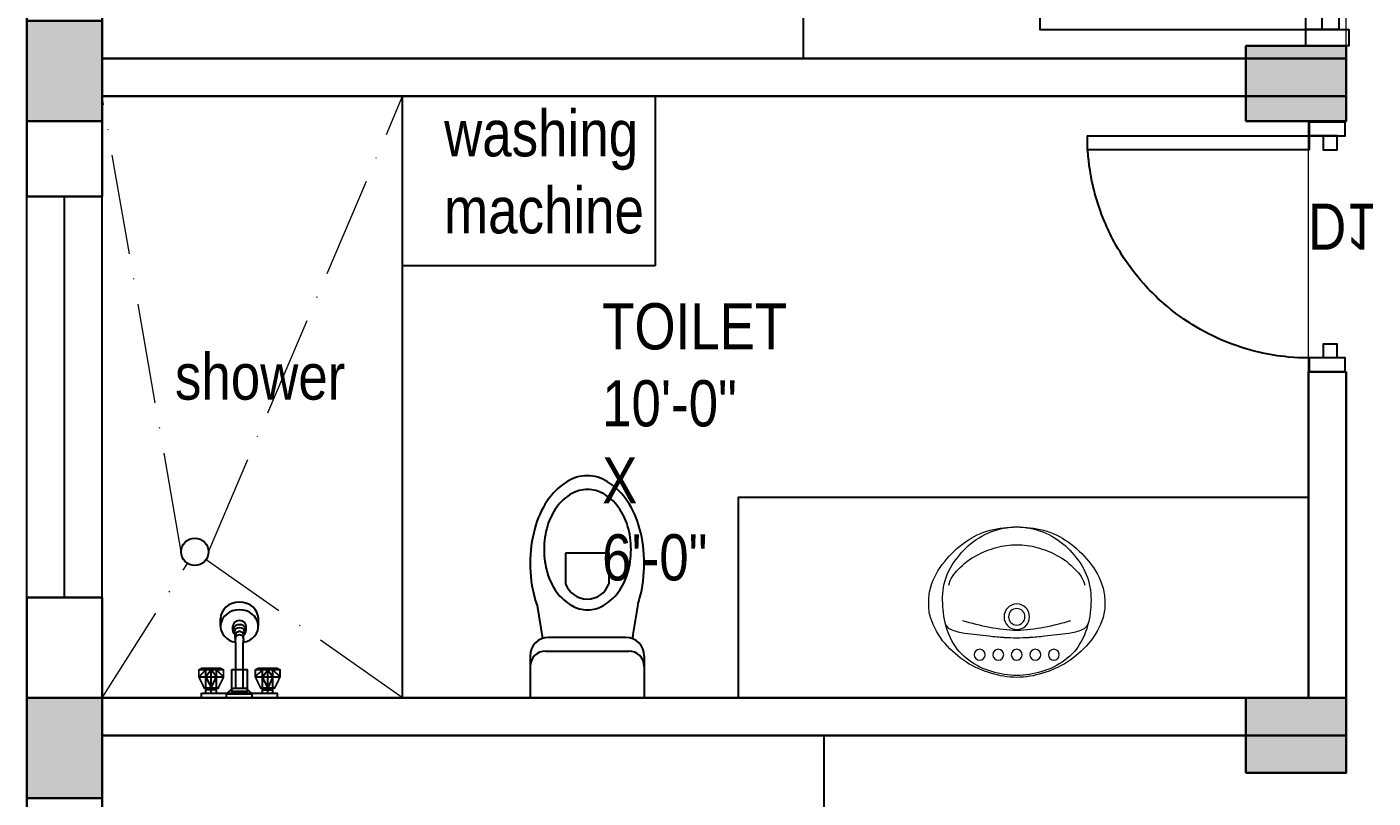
# Model space of a CAD drawing. Extents: x -454308 to 890911, y -14103 to 1343694.
# Drawn here: x 200667.8 to 200829, y 655643.3 to 655735.5 of the extents above; entities that cross this region are included whole.
import ezdxf

# ---------------------------------------------------------------- set-up
doc = ezdxf.new("R2010")
doc.units = 0
doc.header["$MEASUREMENT"] = 0
doc.linetypes.add('ACAD_ISO10W100', pattern=[18, 12, -3, 0, -3])
for name, color, linetype in [('A-Door', 144, 'Continuous'), ('cup', 126, 'Continuous'), ('ELE', 7, 'Continuous'), ('FUR', 250, 'Continuous'), ('FURNITURE', 250, 'Continuous'), ('WIN', 4, 'Continuous')]:
    doc.layers.add(name, color=color, linetype=linetype)
for name, color, linetype, lineweight in [('A-Wall', 7, 'Continuous', 30), ('AR-FUR', 11, 'Continuous', 9), ('col', 232, 'Continuous', 30), ('Hatch Gris Claro', 9, 'Continuous', 9), ('P-SANIT', 53, 'Continuous', 9), ('sill', 32, 'Continuous', 25), ('TILE', 252, 'Continuous', 0), ('TXT', 42, 'Continuous', 25)]:
    doc.layers.add(name, color=color, linetype=linetype, lineweight=lineweight)
doc.styles.get("Standard").update_dxf_attribs({"font": 'stylu.ttf', "height": 7})

# ---------------------------------------------------------------- blocks, each defined once
blk = doc.blocks.new('qwewerer')
at = {"layer": 'ELE', "color": 30}
for p, q in [((5777.864729340382, -153.8251510617486), (5777.864729340382, -153.9319056173227)), ((5778.01381470102, -153.8251510617486), (5778.01381470102, -153.9319056173227)), ((5778.07238394985, -154.1163303078803), (5777.806160091552, -154.1163303078803)), ((5777.795511137223, -154.1632069415577), (5778.083032904181, -154.1632069415577)), ((5777.742266365564, -154.1802240338755), (5777.742266365564, -154.3242960477486)), ((5778.13627767584, -154.1802240338755), (5778.13627767584, -154.3242960477486)), ((5778.13627767584, -154.3242960477486), (5777.742266365564, -154.3242960477486))]:
    blk.add_line(p, q, dxfattribs=at)
for points in [[(5777.939272020701, -153.5586362312772, 0.1424936983681253), (5777.868781488257, -153.5791414927578, 0.1071697165460671), (5777.79996798602, -153.6471735619467, 0.0786408298641539), (5777.758240304523, -153.7404567127194, 0.066012315555997), (5777.742266365564, -153.8609215864175, 0.06601231555599599), (5777.758240304523, -153.9813864601155, 0.0199642178922174), (5777.766040681807, -154.0062859962503, 0.1071697165460635)], [(5778.113627685658, -154.0030906231779, 0.0173725475895975), (5778.12030373688, -153.9813864601155, 0.0660123155559981), (5778.13627767584, -153.8609215864175, 0.0660123155559991), (5778.12030373688, -153.7404567127194, 0.0786408298641617), (5778.078576055384, -153.6471735619467, 0.1071697165460671), (5778.009762553158, -153.5791414927578, 0.1424936983681161), (5777.939272020701, -153.5586362312772, 0.1424936983681253)]]:
    blk.add_lwpolyline(points, format="xyb", dxfattribs=at)
blk.add_lwpolyline([(5777.940415183721, -153.6057114020998, 0.130744372021745), (5777.885658089344, -153.6202787820474, 0.1065289783166543), (5777.834235703803, -153.6665096307886, 0.0839786252461455), (5777.802288417603, -153.7312041130228, 0.0729101692013203), (5777.790254723171, -153.8132895390587, 0.0729101692013208), (5777.802288417603, -153.8953749650884, 0.0839786252461392), (5777.834235703803, -153.9600694473288, 0.1065289783166498), (5777.885658089344, -154.0063002960639, 0.1307443720217259), (5777.940415183721, -154.0208676760177, 0.1307443720217282), (5777.995172278093, -154.0063002960639, 0.1065289783166543), (5778.046594663637, -153.9600694473288, 0.0839786252461455), (5778.078541949835, -153.8953749650884, 0.0729101692013266), (5778.090575644256, -153.8132895390587, 0.072910169201322), (5778.078541949835, -153.7312041130228, 0.0839786252461514), (5778.046594663637, -153.6665096307886, 0.1065289783166485), (5777.995172278093, -153.6202787820474, 0.1307443720217304)], format="xyb", close=True, dxfattribs=at)
for points in [[(5778.01381470102, -153.8251510617486), (5777.864729340382, -153.8251510617486)], [(5777.766040681807, -154.0062859962503), (5777.784648466038, -154.1200604386613)], [(5778.113627685658, -154.0030906231779), (5778.094102085401, -154.1201346769984)]]:
    blk.add_lwpolyline(points, dxfattribs=at)
for centre, radius, start, end in [((5777.939272020694, -153.9044414533658), 0.0794411196541397, 200.2255843918751, 339.7744156081249), ((5777.806160091546, -154.1802240338755), 0.063893725991511, 90, 180), ((5778.072383949844, -154.1802240338755), 0.063893725991511, 0, 90), ((5777.795511137217, -154.2164517132111), 0.0532447716595925, 90, 180), ((5778.083032904174, -154.2164517132111), 0.0532447716595925, 0, 90)]:
    blk.add_arc(centre, radius, start, end, dxfattribs=at)
at = {"layer": 'TILE', "linetype": 'Continuous', "lineweight": 5}
for p, q in [((5777.878737078999, -153.9550531849793), (5777.878737078999, -153.955884745701)), ((5778.098371762094, -154.09454057172), (5778.098371762094, -154.1147874999581))]:
    blk.add_line(p, q, dxfattribs=at)
blk = doc.blocks.new('OVALIN PLANTA Nº 2')
at = {"layer": 'P-SANIT'}
for centre, radius in [((-0.1015999999999622, -0.1620000000000061), 0.015), ((-0.0507999999999811, -0.1620000000000061), 0.015), ((0, -0.1620000000000061), 0.015), ((0.0507999999999811, -0.1620000000000061), 0.015), ((0.1015999999999622, -0.1620000000000061), 0.015), ((0, -0.2660000000000195), 0.035), ((0, -0.2660000000000195), 0.0225)]:
    blk.add_circle(centre, radius, dxfattribs=at)
for centre, radius, start, end in [((0.0168833946820541, -0.3989736283317313), 0.2954473465260059, 99.99248570416688, 113.5156580961604), ((0.0034154647439664, -0.3450389406606007), 0.2450627426588706, 90.79856304804979, 107.627974042471), ((0.0086502789522456, -0.4018731408582429), 0.2969991398792077, 91.66901013801687, 98.33098986198453), ((-0.0034154647439664, -0.3450389406606007), 0.2450627426588706, 72.37202595752896, 89.20143695195028), ((-0.0086502789522456, -0.4018731408582429), 0.2969991398792077, 81.66901013801547, 88.33098986198313), ((-0.0168833946818268, -0.3989736283317313), 0.2954473465260059, 66.48434190383958, 80.00751429583312), ((0.0314386648558411, -0.3936502593944908), 0.3040682165631177, 123.9103165638252, 138.5833330308887), ((-0.0092078701536593, -0.3098891260130472), 0.2036825545950453, 116.7862099994148, 136.8489608491227), ((0.0161855953160739, -0.3992000213767142), 0.300577608410624, 106.8213622541648, 120.9057605246085), ((-0.0161855953160739, -0.3992000213767142), 0.300577608410624, 59.09423947539145, 73.17863774583519), ((0.0092078701536593, -0.3098891260130472), 0.2036825545950453, 43.15103915087733, 63.21379000058521), ((-0.0314386648558411, -0.3936502593944908), 0.3040682165631177, 41.41666696911125, 56.08968343617475), ((0.0027383468841435, -0.2979364505408455), 0.2049205124034549, 141.5768857714292, 161.5924571946352), ((-0.0027383468839162, -0.2979364505408455), 0.2049205124034549, 18.40754280536327, 38.42311422857075), ((-0.0417277812257453, -0.3251599012436941), 0.2039123941460958, 139.4151812388403, 162.642002356372), ((-0.1216730883134005, -0.3721905763471796), 0.1531677713433156, 97.96383961226013, 111.7838862182246), ((0.0715994941272129, -1.753722393652024), 1.548153238417761, 95.46521959868411, 97.96383961226013), ((-0.0021328642255867, -0.8268152817572341), 0.6186163374750226, 92.971552515478, 96.8437896196066), ((-0.0268635278816873, 0.11542524338509), 0.3245389609722788, 268.7043153786766, 274.7480580904497), ((0.0268635278816873, 0.11542524338509), 0.3245389609722788, 265.2519419095503, 271.2956846213235), ((0.0021328642255867, -0.8268152817572341), 0.6186163374750226, 83.15621038039339, 87.02844748452202), ((-0.0715994941272129, -1.753722393652024), 1.548153238417761, 82.03616038773988, 84.53478040131591), ((0.1216730883134005, -0.3721905763471796), 0.1531677713433156, 68.21611378177539, 82.03616038773988), ((0.0417277812257453, -0.3251599012436941), 0.2039123941460958, 17.35799764362797, 40.58481876115965), ((0.0391463836076582, -0.3064248647837076), 0.2421706026605946, 162.4069807184492, 179.1896752241524), ((-0.1673814728501384, -0.2578181868437923), 0.03, 111.7838862182246, 166.7563550706857), ((0.0328456747349719, -0.8211062228895967), 0.5940150082103541, 93.16974961376694, 107.6655013815523), ((-0.0328456747347445, -0.8211062228895967), 0.5940150082103541, 72.33449861844761, 86.83025038623305), ((0.1673814728501384, -0.2578181868437923), 0.03, 13.24364492931428, 68.21611378177539), ((-0.0391463836074308, -0.3064248647837076), 0.2421706026605946, 0.8103247758476207, 17.59301928155081), ((-0.134418988839343, -0.2961868436365762), 0.1067985535466433, 162.642002356372, 183.6576372828124), ((0.134418988839343, -0.2961868436365762), 0.1067985535466433, 356.3423627171875, 17.35799764362797), ((-0.1066472706024797, -0.3091186473939445), 0.1344919839340004, 177.3924563566748, 195.3300822243706), ((-0.0279228450294795, -0.3153354974939759), 0.175511181099671, 175.9697432650153, 187.6164357871103), ((0.0279228450294795, -0.3153354974939759), 0.175511181099671, 352.3835642128897, 4.030256734984702), ((0.1066472706024797, -0.3091186473939445), 0.1344919839340004, 344.6699177756293, 2.607543643325203), ((-0.0595632309980374, -0.2962113371014823), 0.1833131416882173, 195.3300822243706, 221.2175443065104), ((-0.0258628168826363, -0.3150600295739139), 0.1775895454902829, 187.6164357871103, 210.8024455189943), ((-0.0995051195416181, -0.3287575000689742), 0.0902231368334689, 195.5550290602754, 227.7100619043675), ((0.0995051195416181, -0.3287575000689742), 0.0902231368334689, 312.2899380956325, 344.4449709397245), ((0.0258628168828636, -0.3150600295739139), 0.1775895454902829, 329.1975544810057, 352.3835642128897), ((0.0595632309980374, -0.2962113371014823), 0.1833131416882173, 318.7824556934895, 344.6699177756293), ((-0.0310391077375698, -0.2788195026701032), 0.1740708821601731, 222.0905713619554, 243.0550122600565), ((0.0310391077375698, -0.2788195026701032), 0.1740708821601731, 296.9449877399435, 317.9094286380446), ((0.0068972127694451, -0.2583145460180276), 0.2587284415780775, 217.8305458076494, 235.1978782721125), ((0.0739208866491481, -0.2409730112765089), 0.3014968642655727, 213.1860097318971, 226.8139902680969), ((-0.0099687554873071, -0.2580253466083207), 0.2023719693719492, 240.4039276706165, 257.0247784777901), ((0.0099687554875345, -0.2580253466083207), 0.2023719693719492, 282.9752215222098, 299.5960723293834), ((-0.0739208866491481, -0.2409730112765089), 0.3014968642655727, 313.1860097319033, 326.813990268103), ((-0.0068972127694451, -0.2583145460180276), 0.2587284415780775, 304.8021217278875, 322.1694541923506), ((-0.0155465247075881, -0.2955881104961122), 0.2153312317037326, 234.4409912882706, 254.5665361176518), ((0.0049040984670228, -0.3060146944029327), 0.2069212771674431, 228.4229955554113, 248.4382677614795), ((-0.0056996166665613, -0.3022020589020258), 0.160898923214228, 252.0048131858173, 272.0300466216992), ((0.0056996166667886, -0.3022020589020258), 0.160898923214228, 267.9699533783008, 287.9951868141827), ((-0.0049040984667954, -0.3060146944029327), 0.2069212771674431, 291.5617322385206, 311.5770044445886), ((0.0155465247075881, -0.2955881104961122), 0.2153312317037326, 285.4334638823482, 305.5590087117293), ((-2.73173741334e-05, -0.2078089301514012), 0.3041910710752171, 256.1489410416058, 270.0051453523859), ((0.0028282625701195, -0.3035387550950475), 0.2084804300084287, 249.2189314660766, 269.2226969239727), ((-0.0028282625701195, -0.3035387550950475), 0.2084804300084287, 270.7773030760272, 290.7810685339234), ((2.73173743608e-05, -0.2078089301514012), 0.3041910710752171, 269.9948546476141, 283.8510589583942)]:
    blk.add_arc(centre, radius, start, end, dxfattribs=at)
blk = doc.blocks.new('s')
for p, q in [((59167.75135631871, 41466.37151108135), (59167.75135631871, 41456.37151108135)), ((59235.75135631871, 41466.37151108135), (59235.75135631871, 41456.37151108135)), ((59235.75135631871, 41456.37151108135), (59167.75135631871, 41456.37151108135)), ((59167.75135631871, 41456.37151108135), (59184.7513563187, 41441.37151108135)), ((59218.75135631871, 41441.37151108135), (59184.7513563187, 41441.37151108135)), ((59191.75135631871, 41441.37151108135), (59191.75135631871, 41320.55602714825)), ((59211.7513563187, 41441.37151108135), (59211.7513563187, 41320.55602714873)), ((59235.75135631871, 41456.37151108135), (59218.75135631871, 41441.37151108135)), ((59184.25135631871, 41288.39779052301), (59184.25135631871, 41277.3977905229)), ((59190.75135631871, 41309.78989379467), (59190.75135631871, 41301.00568725122)), ((59212.75135631871, 41309.78989379467), (59212.75135631871, 41301.00568725122)), ((59219.2513563187, 41288.39779052288), (59219.2513563187, 41277.3977905229)), ((59151.75135631871, 41277.3977905229), (59151.75135631876, 41257.16543247992)), ((59251.75135631871, 41277.3977905229), (59251.75135631876, 41257.16543247992))]:
    blk.add_line(p, q)
for centre, start, end in [((59141.75135631928, 41320.55602714825), 349.3898011079829, 0), ((59261.75135631789, 41320.5560271485), 180, 190.610198892017)]:
    blk.add_arc(centre, 50, start, end)
for centre, major_axis, ratio, start_param, end_param in [((59201.75135631875, 41277.3977905229), (49.99999999999985, -5.504699999999999e-11), 0.8660254037841394, 1.772154247587343, 7.652623713186268), ((59201.75135631871, 41288.39779052288), (17.50000000002951, 3.0372e-12), 0.866025403780799, 2.35130852807815, 7.073469432686392), ((59201.75135631871, 41293.3977905229), (14.00000000002944, -2.2835e-12), 0.866025403782517, 2.47456775545474, 6.950210205322271), ((59201.75135631871, 41309.78989379467), (10.9999999999999, 1.83926e-11), 0.8758341972650082, 2.978972220107402, 6.445805740663133), ((59201.75135631871, 41301.00568725122), (11, -1.598e-12), 0.8758341972650008, 3.141592653589956, 6.283185307179751), ((59201.75135631875, 41257.16543247992), (49.99999999999996, -5.38083e-11), 0.8660254037841372, 3.141592653589782, 6.283185307179573), ((59201.75135631871, 41277.3977905229), (17.5000000000291, 6.559e-13), 0.8660254037808194, 3.141592653589748, 6.283185307179543)]:
    blk.add_ellipse(centre, major_axis=major_axis, ratio=ratio, start_param=start_param, end_param=end_param)
blk = doc.blocks.new('SHOWER MIXER-P')
for p, q in [((-15, -17), (-15, -12)), ((15, -17), (15, -12))]:
    blk.add_line(p, q)
for points in [[(-100, -12), (100, -12), (100, 0), (-100, 0)], [(-20, -75), (20, -75), (20, -17), (-20, -17)]]:
    blk.add_lwpolyline(points, close=True)
blk = doc.blocks.new('EREWRRWE')
at = {"layer": 'FURNITURE'}
for p, q in [((158119.8859890547, 672801.8788652142), (158119.8859890547, 672799.0894482582)), ((158120.5200435226, 672801.8788652142), (158120.5200435226, 672799.0894482582)), ((158121.1540979906, 672801.8788652142), (158121.1540979906, 672799.0894482582)), ((158126.6459878744, 672801.8788652142), (158126.6459878744, 672799.0894482582)), ((158127.2800423423, 672801.8788652142), (158127.2800423423, 672799.0894482582)), ((158127.9140968103, 672801.8788652142), (158127.9140968103, 672799.0894482582)), ((158121.1540979906, 672801.4561622356), (158119.8859890547, 672801.4561622356)), ((158119.8859890547, 672799.9348542155), (158120.5200435226, 672801.2448107463)), ((158120.5200435226, 672801.2448107463), (158121.1540979906, 672799.9348542155)), ((158126.6459878744, 672801.4561622356), (158127.9140968103, 672801.4561622356)), ((158127.2800423423, 672801.2448107463), (158126.6459878744, 672799.9348542155)), ((158127.9140968103, 672799.9348542155), (158127.2800423423, 672801.2448107463)), ((158119.8859890547, 672799.0894482582), (158119.0405830974, 672799.9348542155)), ((158120.5200435226, 672799.0894482582), (158119.8859890547, 672799.9348542155)), ((158121.1540979906, 672799.9348542155), (158120.5200435226, 672799.0894482582)), ((158121.1540979906, 672799.0894482582), (158121.9995039479, 672799.9348542155)), ((158126.6459878744, 672799.0894482582), (158125.8005819171, 672799.9348542155)), ((158126.6459878744, 672799.9348542155), (158127.2800423423, 672799.0894482582)), ((158127.2800423423, 672799.0894482582), (158127.9140968103, 672799.9348542155)), ((158127.9140968103, 672799.0894482582), (158128.7595027675, 672799.9348542155))]:
    blk.add_line(p, q, dxfattribs=at)
at = {"layer": 'FURNITURE', "const_width": 0.2147331131443195}
for points in [[(158119.0405830974, 672799.0894482582), (158119.4138298276, 672798.8776740659), (158121.6262572177, 672798.8776740659), (158121.9995039479, 672799.0894482582), (158121.9995039479, 672799.9348542155), (158121.3654494799, 672801.2448107463), (158119.6746375654, 672801.2448107463), (158119.0405830974, 672799.9348542155)], [(158128.7595027675, 672799.0894482582), (158128.3862560374, 672798.8776740659), (158126.1738286472, 672798.8776740659), (158125.8005819171, 672799.0894482582), (158125.8005819171, 672799.9348542155), (158126.434636385, 672801.2448107463), (158128.1254482996, 672801.2448107463), (158128.7595027675, 672799.9348542155)]]:
    blk.add_lwpolyline(points, close=True, dxfattribs=at)
for points in [[(158121.9995039479, 672799.9348542155), (158119.0405830974, 672799.9348542155)], [(158121.9995039479, 672799.0894482582), (158119.0405830974, 672799.0894482582)], [(158125.8005819171, 672799.9348542155), (158128.7595027675, 672799.9348542155)], [(158125.8005819171, 672799.0894482582), (158128.7595027675, 672799.0894482582)]]:
    blk.add_lwpolyline(points, dxfattribs=at)
at = {"layer": 'FURNITURE', "xscale": 0.0452994030559635, "yscale": 0.0452994030559635, "zscale": 0.0452994030559635}
blk.add_blockref('SHOWER MIXER-P', (158123.9000429325, 672802.422458051), dxfattribs=at)
at = {"layer": 'FURNITURE', "extrusion": (0, 0, -1), "xscale": 0.0452994030559635, "yscale": 0.0452994030559635, "zscale": -0.0452994030559635}
blk.add_blockref('s', (-160805.7040392407, 670924.0205817025), dxfattribs=at)
blk = doc.blocks.new('colummn')
at = {"layer": 'Hatch Gris Claro'}
blk.add_hatch(color=256, dxfattribs=at).paths.add_polyline_path([(154558.6418708955, 675547.1724355803), (154567.6418708955, 675547.1724355803), (154567.6418708955, 675559.1724355803), (154558.6418708955, 675559.1724355803)])
at = {"layer": 'col'}
blk.add_lwpolyline([(154558.6418708955, 675547.1724355803), (154567.6418708955, 675547.1724355803), (154567.6418708955, 675559.1724355803), (154558.6418708955, 675559.1724355803), (154558.6418708955, 675547.1724355803)], dxfattribs=at)
blk = doc.blocks.new('RERWRER')
at = {"layer": 'col'}
for p in [(8622.84308085739, -2834.500775476685), (8622.84308085739, -2915.500775476801)]:
    blk.add_blockref('colummn', p, dxfattribs=at)
at = {"layer": 'col', "rotation": 270}
for p in [(-512219.6996462796, 827280.3135309992), (-512219.6996462796, 827202.3135309991)]:
    blk.add_blockref('colummn', p, dxfattribs=at)

msp = doc.modelspace()

# ---------------------------------------------------------------- linework, layer by layer
at = {"layer": 'A-Door'}
for points in [[(200789.1187683835, 655737.2535722115), (200789.1187683835, 655735.2624691046), (200826.1532869432, 655735.2624691046), (200826.1532869432, 655733.2713659261), (200820.9764187972, 655733.2713659261), (200820.9764187972, 655735.2624691046), (200822.9675219756, 655735.2624691046), (200822.9675219756, 655737.2535722115)], [(200824.9586250058, 655737.2535722115), (200824.9586250058, 655735.2624691046), (200820.9764187972, 655735.2624691046), (200820.9764187972, 655737.2535722115)], [(200825.7243908446, 655694.271365926), (200825.7243908446, 655695.9325489065), (200821.4053148963, 655695.9325489065), (200821.4053148963, 655694.271365926), (200825.7243908446, 655694.271365926), (200825.7243908446, 655695.9325489065), (200824.7276809992, 655695.9325489065), (200824.7276809992, 655697.5937320304), (200823.0664981688, 655697.5937320304), (200823.0664981688, 655695.9325489065), (200821.4053148963, 655695.9325489065), (200820.5350426929, 655695.9468003176), (200820.0528249172, 655695.9669824151), (200819.5757193035, 655695.9955950469), (200818.9342746552, 655696.047664319), (200818.4616468681, 655696.0960602639), (200818.0089350753, 655696.1504446014), (200817.5791115594, 655696.2093935458), (200817.1488104477, 655696.275593504), (200816.7148490002, 655696.3496928238), (200816.2890986237, 655696.4296105144), (200815.8183761991, 655696.5263748039), (200815.5258473569, 655696.5909968953), (200815.0180813244, 655696.7114253336), (200814.5171064156, 655696.8406374907), (200813.970243527, 655696.9936569467), (200813.5843559885, 655697.1092719487), (200813.1979910019, 655697.2314600815), (200812.6682180908, 655697.409633297), (200812.3078057547, 655697.5379960773), (200811.7454757679, 655697.7500767986), (200811.347508577, 655697.9090390475), (200810.9306090663, 655698.0836249813), (200810.5931464006, 655698.2311056033), (200810.2457044114, 655698.3888211729), (200809.7676663346, 655698.6157753919), (200809.3975208508, 655698.7996167333), (200808.8988019757, 655699.0588318172), (200808.3917186852, 655699.3363667311), (200807.9830745206, 655699.5706205122), (200807.4000442541, 655699.9218373662), (200807.1433986822, 655700.0829868714), (200806.8213637084, 655700.2910405), (200806.3632168331, 655700.5985877718), (200805.9495464044, 655700.8883725036), (200805.5978420675, 655701.144136681), (200805.228666385, 655701.4222507305), (200804.8647305273, 655701.7064656361), (200804.454970005, 655702.0389286), (200803.9871825196, 655702.4354193165), (200803.6954186269, 655702.6923196303), (200803.2461078582, 655703.1031637442), (200802.9743374455, 655703.3610592386), (200802.6111740647, 655703.7173368915), (200802.3096346664, 655704.02379408), (200802.0797812245, 655704.2641984534), (200801.8462036898, 655704.51479409), (200801.538905695, 655704.8546023736), (200801.1970763381, 655705.2468738398), (200800.873830699, 655705.6325674494), (200800.5143651404, 655706.079567428), (200800.1215765242, 655706.5916179457), (200799.8262337656, 655706.9943029435), (200799.5157956825, 655707.435390689), (200799.2163887869, 655707.8796282583), (200799.0094426604, 655708.1983943011), (200798.7417511423, 655708.6261496621), (200798.4863273056, 655709.051928525), (200798.2562693068, 655709.4515717251), (200798.0535617657, 655709.8175785429), (200797.8859149854, 655710.1309573204), (200797.6980111317, 655710.4946895079), (200797.542501859, 655710.8065382389), (200797.4019958136, 655711.0974459717), (200797.2742431602, 655711.370075644), (200797.1286122608, 655711.6910726269), (200797.0218829584, 655711.933779526), (200796.9155341393, 655712.1823884783), (200796.8037186521, 655712.4516113715), (200796.6836526876, 655712.7503879165), (200796.580738098, 655713.0151709114), (200796.4831908486, 655713.2742057918), (200796.3429355554, 655713.6618109607), (200796.3429355554, 655713.6618109607), (200796.2310290063, 655713.9853541396), (200796.1518857117, 655714.2227037326), (200796.0722525734, 655714.4693761779), (200796.0722525734, 655714.4693761779), (200795.9561254435, 655714.8447822973), (200795.8853160125, 655715.0838859774), (200795.8853160125, 655715.0838859774), (200795.8093547205, 655715.3500344618), (200795.8093547205, 655715.3500344618), (200795.7412814288, 655715.5979522575), (200795.7412814288, 655715.5979522575), (200795.6724129299, 655715.8588687392), (200795.6724129299, 655715.8588687392), (200795.5728527258, 655716.2566114469), (200795.5728527258, 655716.2566114469), (200795.4772095121, 655716.6657270062), (200795.4772095121, 655716.6657270062), (200795.3825867237, 655717.1024975025), (200795.2953355226, 655717.5407199657), (200795.2675716709, 655717.6888399407), (200795.2476354555, 655717.7981713719), (200795.2156333125, 655717.9793668984), (200795.1926191438, 655718.114428709), (200795.1611741464, 655718.3061795987), (200795.1464740656, 655718.3989686036), (200795.1236821651, 655718.547234097), (200795.1109439739, 655718.6326233248), (200795.0961543068, 655718.73423899), (200795.078139985, 655718.8619134255), (200795.0624413221, 655718.9770092086), (200795.0519529647, 655719.0560807711), (200795.0397170165, 655719.1507190554), (200795.0281164357, 655719.2430143794), (200795.0154759478, 655719.3466955414), (200795.0020040961, 655719.4611271779), (200794.9888446871, 655719.577274381), (200794.9686019307, 655719.7656341335), (200794.9539155759, 655719.9109143644), (200794.9414825962, 655720.0406417471), (200794.9271873505, 655720.1988592646), (200794.9203670031, 655720.2783245951), (200794.9114395404, 655720.3868547699), (200794.9012932926, 655720.5174127767), (200794.892827633, 655720.6333225083), (200794.892827633, 655720.7285548365), (200794.8263862238, 655720.8502946022), (200794.8263862238, 655722.5114775781), (200825.7243908446, 655722.5114775781), (200825.7243908446, 655724.1726607016), (200821.4053148963, 655724.1726607016), (200821.4053148963, 655722.5114775781), (200823.0664981688, 655722.5114775781), (200823.0664981688, 655720.8502946022), (200824.7276809992, 655720.8502946022), (200824.7276809992, 655722.5114775781), (200821.4053148963, 655722.5114775781), (200821.4053148963, 655720.8502946022), (200794.8263862238, 655720.8502946022)]]:
    msp.add_lwpolyline(points, dxfattribs=at)
at = {"layer": 'A-Wall'}
for p, q in [((200667.8270153227, 655715.2713659259), (200667.8270153227, 655869.0579157769)), ((200676.8270153228, 655731.771365926), (200676.8270153227, 655869.0579157769)), ((200676.8270153227, 655731.771365926), (200825.8148528704, 655731.771365926)), ((200825.8148528704, 655731.771365926), (200825.8148528704, 655727.271365926)), ((200676.8270153227, 655727.271365926), (200825.8148528704, 655727.271365926)), ((200676.8270153228, 655715.271365926), (200676.8270153228, 655727.271365926)), ((200676.8270153228, 655715.271365926), (200667.8270153227, 655715.2713659259)), ((200821.3148528704, 655694.271365926), (200821.3148528708, 655655.271365926)), ((200821.3148528704, 655694.271365926), (200825.8148528704, 655694.271365926)), ((200825.8148528704, 655694.2713659259), (200825.8148528704, 655650.771365926)), ((200667.8270153227, 655620.5240075656), (200667.8270153227, 655667.2713659259)), ((200676.8270153228, 655667.271365926), (200667.8270153227, 655667.271365926)), ((200676.8270153228, 655655.271365926), (200676.8270153228, 655667.2713659259)), ((200676.8270153227, 655655.271365926), (200821.3148528702, 655655.271365926)), ((200676.8270153227, 655650.771365926), (200825.8148528704, 655650.771365926)), ((200676.8270153228, 655620.5240075657), (200676.8270153228, 655650.771365926))]:
    msp.add_line(p, q, dxfattribs=at)
at = {"layer": 'AR-FUR'}
for p, q in [((200825.8148528705, 655733.2713659261), (200825.8148528705, 655769.1112226265)), ((200821.3148528704, 655694.271365926), (200821.3148528704, 655724.2713659261))]:
    msp.add_line(p, q, dxfattribs=at)
at = {"layer": 'cup'}
for p, q in [((200760.8270153228, 655731.771365926), (200760.8270153228, 655753.771365926)), ((200763.3209340966, 655626.771365926), (200763.3209340966, 655650.771365926))]:
    msp.add_line(p, q, dxfattribs=at)
at = {"layer": 'FUR', "linetype": 'ACAD_ISO10W100', "lineweight": 0}
for p, q in [((200686.3048717712, 655672.7361935644), (200676.8270153227, 655727.271365926)), ((200689.5742337251, 655672.7361935644), (200712.827015322, 655727.271365926)), ((200676.8270153228, 655655.271365926), (200687.0620137471, 655671.35702454)), ((200712.827015323, 655655.2713659261), (200689.2776332777, 655671.7971928228))]:
    msp.add_line(p, q, dxfattribs=at)
at = {"layer": 'FUR'}
for p, q in [((200712.827015323, 655655.2713659261), (200712.827015322, 655727.271365926)), ((200753.0261086554, 655679.271365926), (200753.0261086556, 655655.2713659257)), ((200753.0261086554, 655679.271365926), (200821.3148528702, 655679.271365926))]:
    msp.add_line(p, q, dxfattribs=at)
msp.add_lwpolyline([(200743.0633289807, 655706.9797013813), (200712.827015322, 655706.9797013813), (200712.827015322, 655727.271365926), (200743.0633289807, 655727.271365926)], close=True, dxfattribs=at)
msp.add_circle((200687.9395527482, 655672.7361935644), 1.634680976946598, dxfattribs=at)
at = {"layer": 'sill'}
for p, q in [((200667.8270153227, 655667.271365926), (200667.8270153221, 655715.271365926)), ((200676.8270153228, 655667.271365926), (200676.8270153222, 655715.271365926))]:
    msp.add_line(p, q, dxfattribs=at)
at = {"layer": 'WIN'}
msp.add_line((200672.3270153227, 655667.271365926), (200672.3270153227, 655715.271365926), dxfattribs=at)

# ---------------------------------------------------------------- block references
at = {"layer": 'A-Wall', "xscale": -1, "rotation": 180}
msp.add_blockref('EREWRRWE', (42569.38152716769, 1328457.693823977), dxfattribs=at)
at = {"layer": 'col', "xscale": -1, "rotation": 180}
msp.add_blockref('RERWRER', (37486.34206356975, 1328367.94302603), dxfattribs=at)
at = {"layer": 'ELE', "xscale": 34.69827985391021, "yscale": 34.69827985391021, "zscale": 34.69827985391021}
msp.add_blockref('qwewerer', (250.3742128504382, 661010.0589784485), dxfattribs=at)
at = {"layer": 'P-SANIT', "xscale": -43.70907628163695, "yscale": 43.70907628163695, "zscale": 43.70907628163695, "rotation": 180}
msp.add_blockref('OVALIN PLANTA Nº 2', (200786.3757205966, 655653.3374179577), dxfattribs=at)

# ---------------------------------------------------------------- texts
at = {"layer": 'TXT', "lineweight": 25, "char_height": 5.528883617601077, "width": 0.19630652361327, "attachment_point": 1}
for s, insert in [('{\\fArial Narrow|b0|i0|c0|p34;washing\\Pmachine}', (200717.7893454003, 655725.5917431545)), ('{\\fArial Narrow|b0|i0|c0|p34;    TOILET\\P10\'-0" X 6\'-0"}', (200736.7142957863, 655702.4903457387)), ('{\\fArial Narrow|b0|i0|c0|p34;shower}', (200685.5525460905, 655696.4757022271))]:
    msp.add_mtext(s, dxfattribs=dict(at, insert=insert))
at = {"layer": 'TXT', "lineweight": 25, "extrusion": (0, 0, -1), "insert": (200821.2642043206, 655708.8769282063), "char_height": 5.528883617601077, "width": 0.19630652361327, "attachment_point": 1, "text_direction": (1, 0, 0)}
msp.add_mtext('{\\fArial Narrow|b0|i0|c0|p34;D1}', dxfattribs=at)

doc.saveas('drawing.dxf')
